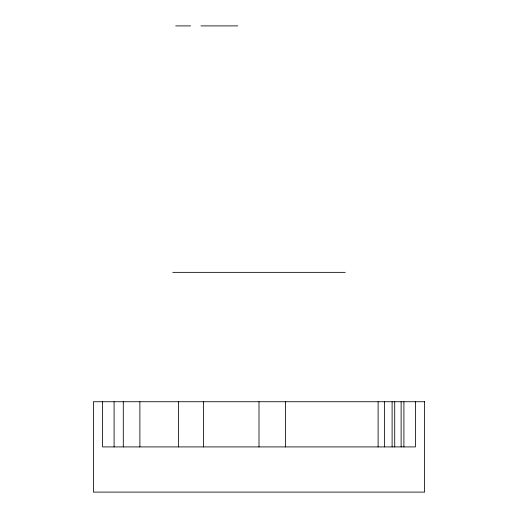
<?xml version="1.0" encoding="UTF-8"?>
<svg xmlns="http://www.w3.org/2000/svg" width="518" height="518" viewBox="0 0 518 518"><rect width="100%" height="100%" fill="white"/><g stroke="black" fill="none" stroke-linecap="round" stroke-linejoin="round"><path stroke-width="0.78" d="M175.68 25.9L190.605 25.9M200.913 25.9L237.736 25.9M172.74 272.358L345.26 272.358M415.41 401.735L415.41 446.917L102.59 446.917L102.59 401.735M403.91 401.735L403.91 446.917M401.126 401.735L401.126 446.917M394.71 401.735L394.71 446.917M392.107 401.735L392.107 446.917M384.382 401.735L384.382 446.917M378.114 401.735L378.114 446.917M285.476 401.735L285.476 446.917M259 401.735L259 446.917M203.542 401.735L203.542 446.917M178.49 401.735L178.49 446.917M139.886 401.735L139.886 446.917M123.29 401.735L123.29 446.917M114.089 401.735L114.089 446.917M424.611 401.735L93.389 401.735L93.389 492.1L424.611 492.1L424.611 401.735"/></g></svg>
